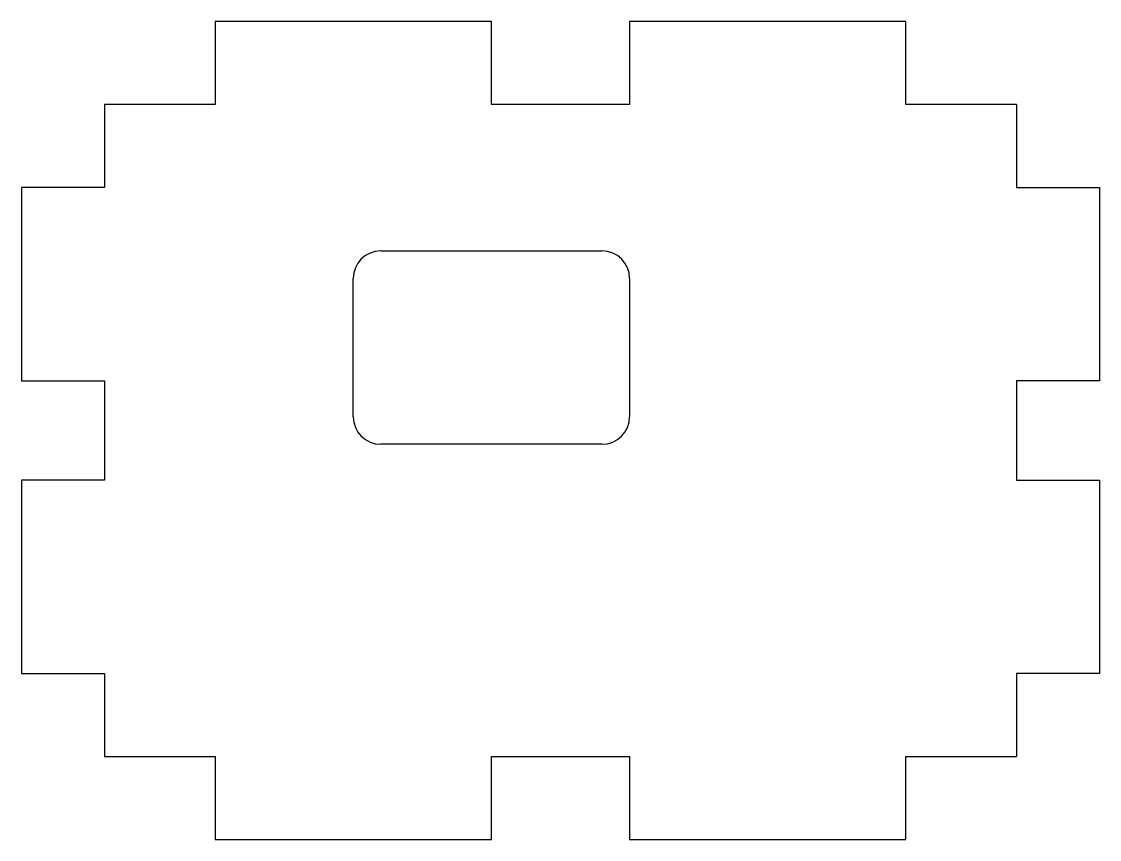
# Model space of a CAD drawing. Extents: x -3 to 36, y -3 to 26.6.
import ezdxf

# ---------------------------------------------------------------- set-up
doc = ezdxf.new("R2010")
doc.units = 0
doc.layers.get('0').update_dxf_attribs({"linetype": 'continuous'})

# ---------------------------------------------------------------- blocks, each defined once
blk = doc.blocks.new('FILLET006')
at = {"color": 0}
for p, q in [((14, 26.6), (4, 26.6)), ((4, 26.6), (4, 23.6)), ((14, 23.6), (14, 26.6)), ((29, 26.6), (19, 26.6)), ((19, 26.6), (19, 23.6)), ((29, 23.6), (29, 26.6)), ((4, 23.6), (0, 23.6)), ((0, 23.6), (0, 20.6)), ((19, 23.6), (14, 23.6)), ((33, 23.6), (29, 23.6)), ((33, 23.6), (33, 20.6)), ((0, 20.6), (-3, 20.6)), ((-3, 20.6), (-3, 13.6)), ((33, 20.6), (36, 20.6)), ((36, 20.6), (36, 13.6)), ((10, 18.3), (18, 18.3)), ((9, 12.3), (9, 17.3)), ((19, 17.3), (19, 12.3)), ((-3, 13.6), (0, 13.6)), ((0, 13.6), (0, 10)), ((33, 13.6), (33, 10)), ((36, 13.6), (33, 13.6)), ((18, 11.3), (10, 11.3)), ((0, 10), (-3, 10)), ((-3, 10), (-3, 3)), ((33, 10), (36, 10)), ((36, 10), (36, 3)), ((-3, 3), (0, 3)), ((0, 3), (0, 0)), ((33, 3), (33, 0)), ((36, 3), (33, 3)), ((0, 0), (4, 0)), ((4, 0), (4, -3)), ((14, -3), (14, 0)), ((14, 0), (19, 0)), ((19, 0), (19, -3)), ((29, -3), (29, 0)), ((29, 0), (33, 0)), ((4, -3), (14, -3)), ((19, -3), (29, -3))]:
    blk.add_line(p, q, dxfattribs=at)
for centre, start, end in [((10, 17.3), 90, -180), ((18, 17.3), 0, 90), ((10, 12.3), 180, -90), ((18, 12.3), -90, 0)]:
    blk.add_arc(centre, 1, start, end, dxfattribs=at)

msp = doc.modelspace()

# ---------------------------------------------------------------- block references
at = {"color": 0}
msp.add_blockref('FILLET006', (0, 0), dxfattribs=at)

doc.saveas('drawing.dxf')
